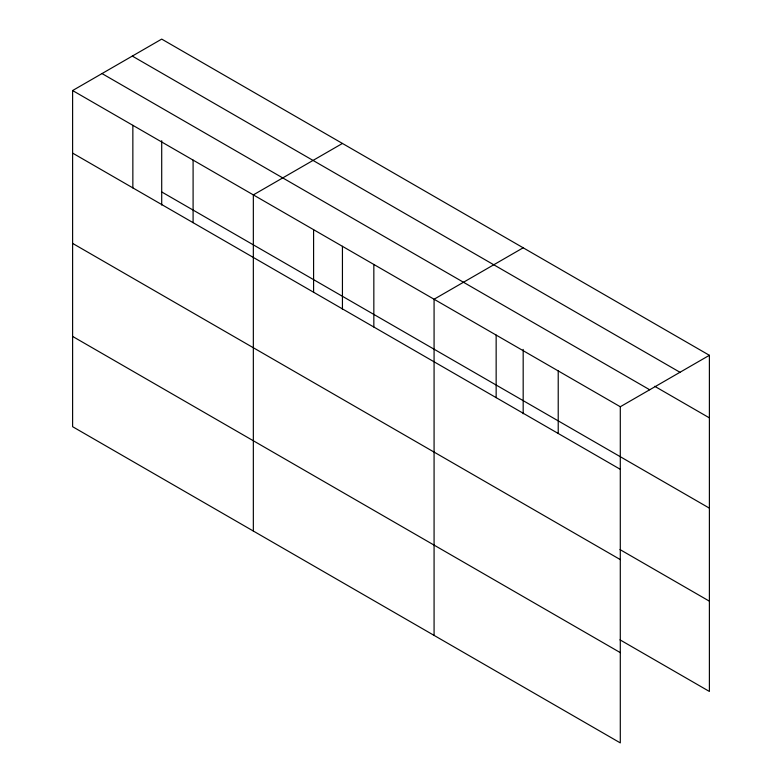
<?xml version="1.0" encoding="UTF-8"?>
<svg xmlns="http://www.w3.org/2000/svg" width="782" height="782" viewBox="0 0 782 782"><rect width="100%" height="100%" fill="white"/><g stroke="black" fill="none" stroke-linecap="round" stroke-linejoin="round"><path stroke-width="1.17" d="M161.708 140.711L161.708 205.07M342.438 246.281L342.438 309.418M523.178 349.407L523.178 413.766M72.609 90.546L620.292 406.748L620.292 742.9L72.609 426.698L72.609 90.546L161.708 39.1L709.391 355.302L709.391 691.454L619.97 639.832M342.438 143.448L253.339 194.894L253.339 531.046M523.178 247.796L434.078 299.232L434.078 635.395M620.292 406.748L709.391 355.302M132.305 56.079L679.988 372.281M654.69 386.288L709.391 417.871M102.012 73.567L649.695 389.768M161.708 191.952L709.391 508.153M72.609 153.106L620.292 469.317M619.97 549.551L709.391 601.172M72.609 243.398L620.292 559.599M72.609 336.416L620.292 652.618M558.221 370.912L558.221 433.482M496.15 335.077L496.15 397.647M373.835 264.453L373.835 327.023M313.592 229.673L313.592 292.243M193.095 160.105L193.095 222.675M132.852 125.325L132.852 187.895"/></g></svg>
